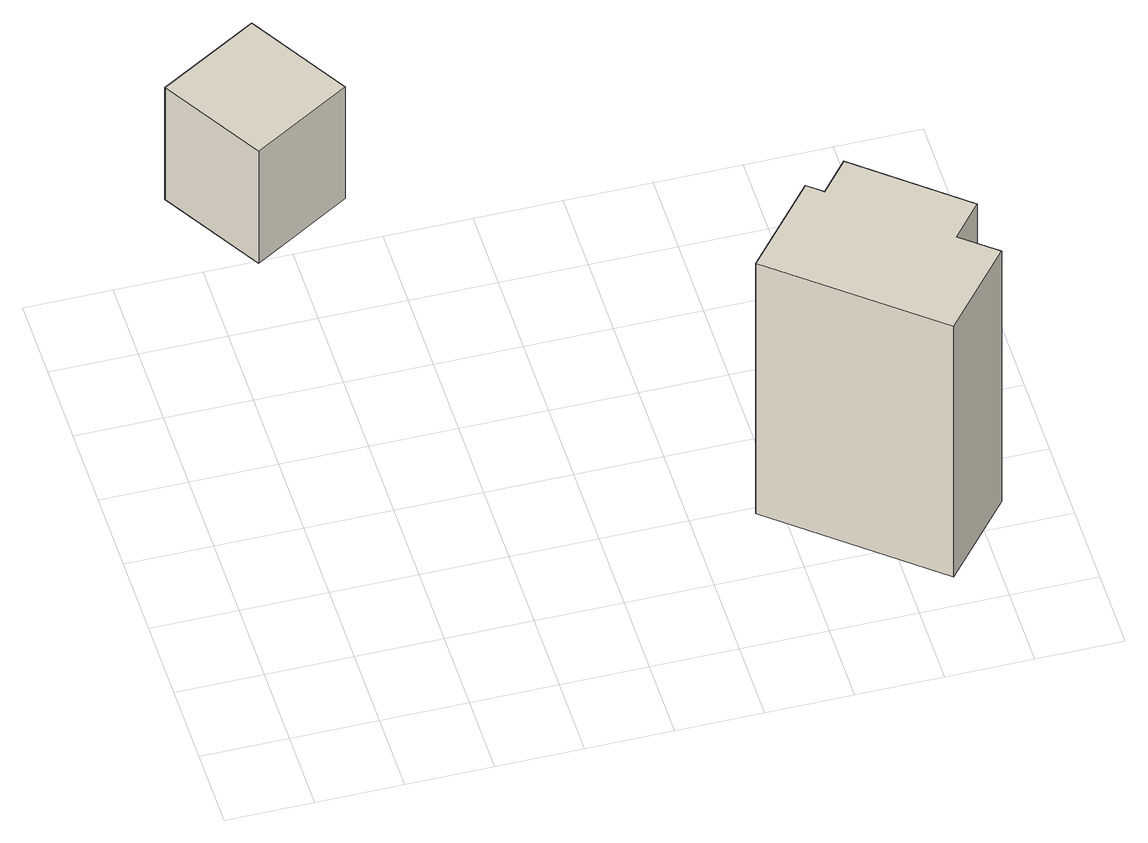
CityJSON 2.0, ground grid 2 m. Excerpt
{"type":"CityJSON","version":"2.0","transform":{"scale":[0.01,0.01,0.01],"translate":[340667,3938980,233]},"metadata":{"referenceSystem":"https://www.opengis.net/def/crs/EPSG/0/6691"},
"CityObjects":{
"building1":{"type":"Building","attributes":{"measuredHeight":8.1,"BuildingIDAttribute.prefecture":"14","BuildingIDAttribute.city":"14151","BuildingDetailAttribute.surveyYear":2015},"geometry":[{"type":"Solid","lod":"1","boundaries":[[[[0,1,2,3]],[[2,4,5,3]],[[1,6,4,2]],[[0,7,6,1]],[[3,5,7,0]],[[4,6,7,5]]]]}]},
"building2":{"type":"Building","attributes":{"measuredHeight":8.3,"BuildingIDAttribute.prefecture":"14","BuildingIDAttribute.city":"14151","BuildingDetailAttribute.surveyYear":2015},"geometry":[{"type":"Solid","lod":"1","boundaries":[[[[8,9,10,11,12,13,14,15]],[[14,16,17,15]],[[13,18,16,14]],[[12,19,18,13]],[[11,20,19,12]],[[10,21,20,11]],[[9,22,21,10]],[[8,23,22,9]],[[15,17,23,8]],[[16,18,19,20,21,22,23,17]]]]}]}
},
"vertices":[
[446,1150,421],[215,1013,421],[74,1252,421],[305,1389,421],[74,1252,761],[305,1389,761],[215,1013,761],[446,1150,761],
[1308,579,21],[1343,550,21],[1407,627,21],[1647,426,21],[1578,343,21],[1659,276,21],[1499,85,21],[1143,382,21],[1499,85,783],[1143,382,783],[1659,276,783],[1578,343,783],[1647,426,783],[1407,627,783],[1343,550,783],[1308,579,783]
]}
